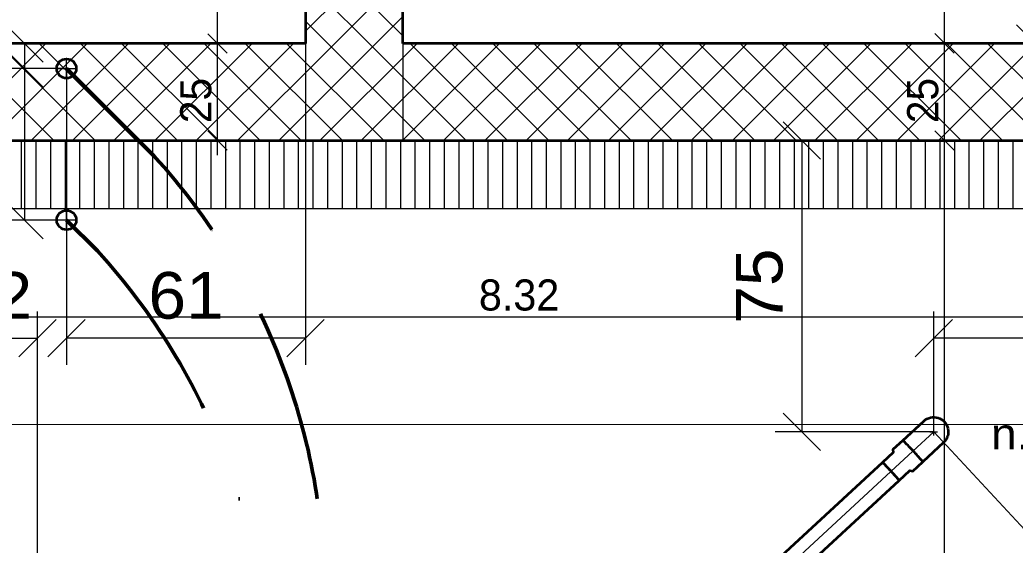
# Model space of a CAD drawing. Header units: millimetres. Extents: x -3497 to 2618, y -1809 to 2456.
# Drawn here: x 128.9 to 384.8, y 636.7 to 771.9 of the extents above; entities that cross this region are included whole.
import ezdxf
from ezdxf.enums import TextEntityAlignment as Align

# ---------------------------------------------------------------- set-up
doc = ezdxf.new("R2010")
doc.units = ezdxf.units.MM
doc.header["$LTSCALE"] = 100
doc.header["$PDMODE"] = 2
doc.header["$PDSIZE"] = 1
doc.linetypes.add('DASHDOT', pattern=[1, 0.5, -0.25, 0, -0.25])
doc.linetypes.add('DASHED', pattern=[0.75, 0.5, -0.25])
for name, color, linetype, true_color in [('10-0.03 Solid', 3, 'Continuous', 0x00ff00), ('10-0.05 Solid', 1, 'Continuous', 0xff0000), ('10-0.10 Punktlinie', 9, 'Continuous', 0x808080), ('10-0.18 Solid', 9, 'Continuous', 0x808080), ('20-(100) Aussenwände', 7, 'Continuous', 0xc0c0c0), ('20-Beton', 9, 'Continuous', 0x808080), ('30-Text 6', 3, 'Continuous', 0x00ff00), ('50-Sanitärapparate', 6, 'Continuous', 0xff00ff), ('50-Türen&Fenster', 9, 'Continuous', 0x808080)]:
    doc.layers.add(name, color=color, linetype=linetype, true_color=true_color)
doc.layers.add('10-0.05 Strichpunkt', color=7, linetype='Continuous')
doc.layers.add('10-0.25 Solid', color=7, linetype='Continuous')
doc.styles.add('Arial', font='arial.ttf')
doc.dimstyles.new('ISO-25', dxfattribs={"dimtxt": 2.5, "dimasz": 2.5, "dimexe": 1.25, "dimexo": 0.625, "dimtad": 1, "dimtxsty": 'Standard', "dimcen": 2.5, "dimadec": 0, "dimazin": 0, "dimtfac": 1, "dimtmove": 0, "dimatfit": 3, "dimfxl": 0, "dimarcsym": 0})

# ---------------------------------------------------------------- blocks, each defined once
blk = doc.blocks.new('Baugruppe_026_nNn010')
at = {"layer": '10-0.25 Solid', "color": 7, "linetype": 'DASHED', "lineweight": 13}
for p, q in [((140.84, 717.88), (140.84, 722.88)), ((143.34, 720.38), (138.34, 720.38))]:
    blk.add_line(p, q, dxfattribs=at)
at = {"layer": '10-0.25 Solid', "color": 1, "linetype": 'Continuous', "lineweight": 35, "true_color": 0xff0000}
blk.add_circle((140.84, 720.38), 2.5, dxfattribs=at)
blk = doc.blocks.new('Baugruppe_027_nNn011')
at = {"layer": '10-0.03 Solid', "color": 7, "linetype": 'DASHED', "lineweight": 18}
for p, q in [((140.84, 756.88), (140.84, 761.88)), ((138.34, 759.38), (143.34, 759.38))]:
    blk.add_line(p, q, dxfattribs=at)
at = {"layer": '10-0.03 Solid', "color": 3, "linetype": 'Continuous', "lineweight": 35, "true_color": 0x00ff00}
blk.add_circle((140.84, 759.38), 2.5, dxfattribs=at)
blk = doc.blocks.new('vER1Sym_092_nNn018')
at = {"layer": '20-(100) Aussenwände', "color": 7, "linetype": 'DASHDOT', "lineweight": 18}
blk.add_point((363.9, 665.9), dxfattribs=at)
blk = doc.blocks.new('vEBow_1269_nNn021')
at = {"layer": '20-(100) Aussenwände', "color": 7, "linetype": 'DASHDOT', "lineweight": 18}
blk.add_line((363.9, 665.9), (358.51, 660.91), dxfattribs=at)
at = {"layer": '20-(100) Aussenwände', "color": 22, "linetype": 'Continuous', "lineweight": 35, "true_color": 0xc03000}
blk.add_lwpolyline([(355.96, 663.66), (361.35, 668.65), (361.73, 668.96), (362.15, 669.22), (362.6, 669.42), (363.07, 669.56), (363.55, 669.64), (364.04, 669.65), (364.53, 669.6), (365.01, 669.48), (365.47, 669.31), (365.9, 669.07), (366.29, 668.79), (366.65, 668.45), (366.96, 668.07), (367.22, 667.65), (367.42, 667.2), (367.56, 666.73), (367.63, 666.25), (367.65, 665.76), (367.59, 665.27), (367.48, 664.79), (367.3, 664.33), (367.07, 663.9), (366.78, 663.5), (366.45, 663.15), (361.05, 658.16), (361.04, 658.19), (360.98, 658.27), (360.89, 658.39), (360.75, 658.56), (360.57, 658.77), (360.36, 659.01), (360.11, 659.29), (359.84, 659.59), (359.55, 659.92), (359.23, 660.26), (358.91, 660.62), (358.58, 660.98), (358.24, 661.34), (357.92, 661.69), (357.6, 662.03), (357.29, 662.34), (357.01, 662.64), (356.76, 662.9), (356.53, 663.14), (356.34, 663.33), (356.18, 663.48), (356.06, 663.59), (355.99, 663.65)], close=True, dxfattribs=at)
blk = doc.blocks.new('vEReduc_120_nNn022')
at = {"layer": '20-(100) Aussenwände', "color": 7, "linetype": 'DASHDOT', "lineweight": 18}
blk.add_line((358.51, 660.91), (352.87, 655.69), dxfattribs=at)
at = {"layer": '20-(100) Aussenwände', "color": 22, "linetype": 'Continuous', "lineweight": 35, "true_color": 0xc03000}
blk.add_lwpolyline([(355.96, 663.66), (353.39, 661.29), (353.44, 660.52), (350.73, 658.01), (350.75, 657.99), (350.82, 657.94), (350.91, 657.85), (351.04, 657.72), (351.21, 657.56), (351.4, 657.37), (351.61, 657.15), (351.85, 656.9), (352.1, 656.63), (352.37, 656.35), (352.65, 656.05), (352.93, 655.75), (353.21, 655.45), (353.48, 655.15), (353.74, 654.86), (353.99, 654.59), (354.22, 654.33), (354.42, 654.1), (354.6, 653.89), (354.75, 653.72), (354.87, 653.58), (354.95, 653.47), (355, 653.41), (355.01, 653.38), (357.72, 655.89), (358.48, 655.78), (361.05, 658.16), (361.04, 658.19), (360.98, 658.27), (360.89, 658.39), (360.75, 658.56), (360.57, 658.77), (360.36, 659.01), (360.11, 659.29), (359.84, 659.59), (359.55, 659.92), (359.23, 660.26), (358.91, 660.62), (358.58, 660.98), (358.24, 661.34), (357.92, 661.69), (357.6, 662.03), (357.29, 662.34), (357.01, 662.64), (356.76, 662.9), (356.53, 663.14), (356.34, 663.33), (356.18, 663.48), (356.06, 663.59), (355.99, 663.65)], close=True, dxfattribs=at)
blk.add_lwpolyline([(361.05, 658.16), (361.04, 658.19), (360.98, 658.27), (360.89, 658.39), (360.75, 658.56), (360.57, 658.77), (360.36, 659.01), (360.11, 659.29), (359.84, 659.59), (359.55, 659.92), (359.23, 660.26), (358.91, 660.62), (358.58, 660.98), (358.24, 661.34), (357.92, 661.69), (357.6, 662.03), (357.29, 662.34), (357.01, 662.64), (356.76, 662.9), (356.53, 663.14), (356.34, 663.33), (356.18, 663.48), (356.06, 663.59), (355.99, 663.65), (355.96, 663.66)], dxfattribs=at)
blk = doc.blocks.new('vEPipe_660_nNn023')
at = {"layer": '20-(100) Aussenwände', "color": 7, "linetype": 'DASHDOT', "lineweight": 18}
blk.add_line((352.87, 655.69), (148.68, 466.75), dxfattribs=at)
at = {"layer": '20-(100) Aussenwände', "color": 22, "linetype": 'Continuous', "lineweight": 35, "true_color": 0xc03000}
blk.add_lwpolyline([(350.73, 658.01), (146.54, 469.06), (146.57, 469.05), (146.63, 468.99), (146.72, 468.9), (146.85, 468.77), (147.01, 468.61), (147.2, 468.41), (147.42, 468.19), (147.65, 467.94), (147.91, 467.67), (148.17, 467.39), (148.45, 467.09), (148.73, 466.79), (149.01, 466.49), (149.28, 466.19), (149.54, 465.9), (149.79, 465.63), (150.02, 465.38), (150.23, 465.14), (150.41, 464.94), (150.56, 464.77), (150.68, 464.63), (150.76, 464.53), (150.81, 464.46), (150.82, 464.44), (355.01, 653.38), (354.99, 653.41), (354.95, 653.47), (354.86, 653.57), (354.74, 653.71), (354.59, 653.89), (354.41, 654.09), (354.21, 654.32), (353.98, 654.57), (353.73, 654.85), (353.47, 655.14), (353.19, 655.43), (352.91, 655.74), (352.63, 656.04), (352.36, 656.33), (352.09, 656.62), (351.84, 656.89), (351.6, 657.14), (351.39, 657.36), (351.2, 657.55), (351.04, 657.72), (350.91, 657.85), (350.81, 657.94), (350.75, 657.99)], close=True, dxfattribs=at)
blk.add_lwpolyline([(355.01, 653.38), (354.99, 653.41), (354.95, 653.47), (354.86, 653.57), (354.74, 653.71), (354.59, 653.89), (354.41, 654.09), (354.21, 654.32), (353.98, 654.57), (353.73, 654.85), (353.47, 655.14), (353.19, 655.43), (352.91, 655.74), (352.63, 656.04), (352.36, 656.33), (352.09, 656.62), (351.84, 656.89), (351.6, 657.14), (351.39, 657.36), (351.2, 657.55), (351.04, 657.72), (350.91, 657.85), (350.81, 657.94), (350.75, 657.99), (350.73, 658.01)], dxfattribs=at)
blk = doc.blocks.new('*D338')
at = {"layer": '10-0.05 Strichpunkt', "color": 6, "linetype": 'Continuous', "lineweight": 13, "true_color": 0xff00ff}
for p, q in [((385.2, 858.91), (394.8, 849.31)), ((329.56, 854.11), (396.86, 854.11)), ((390, 765.85), (390, 854.11)), ((394.8, 761.05), (385.2, 770.65)), ((383.21, 765.85), (396.86, 765.85))]:
    blk.add_line(p, q, dxfattribs=at)
at = {"layer": '10-0.05 Strichpunkt', "color": 6, "linetype": 'Continuous', "lineweight": 13, "true_color": 0xff00ff, "style": 'Arial', "width": 1.03866}
blk.add_text('88', height=12, rotation=90, dxfattribs=at).set_placement((385, 800.31), (385, 819.65), align=Align.FIT)
blk = doc.blocks.new('_Oblique')
at = {"color": 0, "linetype": 'ByBlock', "lineweight": -2}
blk.add_line((-0.5, -0.5), (0.5, 0.5), dxfattribs=at)
blk = doc.blocks.new('*D350')
at = {"layer": '10-0.05 Strichpunkt', "color": 6, "linetype": 'Continuous', "lineweight": 13, "true_color": 0xff00ff}
for p, q in [((134.8, 761.05), (125.2, 770.65)), ((135.07, 765.85), (123.14, 765.85)), ((130, 765.85), (130, 759.38)), ((130, 765.85), (130, 765.85)), ((125.2, 764.18), (134.8, 754.58)), ((140.84, 759.38), (123.14, 759.38)), ((130, 759.38), (130, 759.38))]:
    blk.add_line(p, q, dxfattribs=at)
at = {"layer": '10-0.05 Strichpunkt', "color": 6, "linetype": 'Continuous', "lineweight": 13, "true_color": 0xff00ff, "style": 'Arial', "width": 0.974227}
blk.add_text('6', height=12, rotation=90, dxfattribs=at).set_placement((125, 758.08), (125, 767.15), align=Align.FIT)
blk = doc.blocks.new('*D351')
at = {"layer": '10-0.05 Strichpunkt', "color": 6, "linetype": 'Continuous', "lineweight": 13, "true_color": 0xff00ff}
for p, q in [((125.2, 764.18), (134.8, 754.58)), ((140.84, 759.38), (123.14, 759.38)), ((130, 759.38), (130, 720.38)), ((134.8, 715.58), (125.2, 725.18)), ((140.84, 720.38), (123.14, 720.38))]:
    blk.add_line(p, q, dxfattribs=at)
at = {"layer": '10-0.05 Strichpunkt', "color": 6, "linetype": 'Continuous', "lineweight": 13, "true_color": 0xff00ff, "style": 'Arial', "width": 1.03866}
blk.add_text('39', height=12, rotation=90, dxfattribs=at).set_placement((125, 730.21), (125, 749.55), align=Align.FIT)
blk = doc.blocks.new('*D352')
at = {"layer": '10-0.05 Strichpunkt', "color": 6, "linetype": 'Continuous', "lineweight": 13, "true_color": 0xff00ff}
for p, q in [((202.33, 765.88), (202.33, 683.14)), ((140.84, 759.38), (140.84, 683.14)), ((136.04, 685.2), (145.64, 694.8)), ((207.13, 694.8), (197.53, 685.2)), ((202.33, 690), (140.84, 690))]:
    blk.add_line(p, q, dxfattribs=at)
at = {"layer": '10-0.05 Strichpunkt', "color": 6, "linetype": 'Continuous', "lineweight": 13, "true_color": 0xff00ff, "style": 'Arial', "width": 1.03866}
blk.add_text('61', height=12, dxfattribs=at).set_placement((161.92, 695), (181.26, 695), align=Align.FIT)
blk = doc.blocks.new('*D356')
at = {"layer": '10-0.05 Strichpunkt', "color": 6, "linetype": 'Continuous', "lineweight": 13, "true_color": 0xff00ff}
for p, q in [((111.32, 452.09), (111.32, 696.86)), ((133.38, 452.59), (133.38, 696.86)), ((116.12, 694.8), (106.52, 685.2)), ((128.58, 685.2), (138.18, 694.8)), ((111.32, 690), (133.38, 690)), ((111.32, 690), (111.32, 690)), ((133.38, 690), (133.38, 690))]:
    blk.add_line(p, q, dxfattribs=at)
at = {"layer": '10-0.05 Strichpunkt', "color": 6, "linetype": 'Continuous', "lineweight": 13, "true_color": 0xff00ff, "style": 'Arial', "width": 1.03866}
blk.add_text('22', height=12, dxfattribs=at).set_placement((112.68, 695), (132.02, 695), align=Align.FIT)
blk = doc.blocks.new('*D362')
at = {"layer": '10-0.05 Strichpunkt', "color": 6, "linetype": 'Continuous', "lineweight": 13, "true_color": 0xff00ff}
for p, q in [((363.9, 665.9), (396, 631.21)), ((391.61, 643.03), (391.08, 629.46)), ((160.82, 422.93), (391.34, 636.24)), ((133.38, 452.59), (165.48, 417.9)), ((160.56, 416.15), (161.09, 429.71))]:
    blk.add_line(p, q, dxfattribs=at)
at = {"layer": '10-0.05 Strichpunkt', "color": 6, "linetype": 'Continuous', "lineweight": 13, "true_color": 0xff00ff, "style": 'Arial', "width": 1.060137}
blk.add_text('314', height=12, rotation=42.78, dxfattribs=at).set_placement((261.82, 523.2), (283.56, 543.31), align=Align.FIT)
blk = doc.blocks.new('*D363')
at = {"layer": '10-0.05 Strichpunkt', "color": 6, "linetype": 'Continuous', "lineweight": 13, "true_color": 0xff00ff}
for p, q in [((325.2, 745.69), (334.8, 736.09)), ((334.9, 740.89), (323.14, 740.89)), ((330, 740.89), (330, 665.9)), ((334.8, 661.1), (325.2, 670.7)), ((363.9, 665.9), (323.14, 665.9))]:
    blk.add_line(p, q, dxfattribs=at)
at = {"layer": '10-0.05 Strichpunkt', "color": 6, "linetype": 'Continuous', "lineweight": 13, "true_color": 0xff00ff, "style": 'Arial', "width": 1.03866}
blk.add_text('75', height=12, rotation=90, dxfattribs=at).set_placement((325, 693.72), (325, 713.07), align=Align.FIT)
blk = doc.blocks.new('*D364')
at = {"layer": '10-0.05 Strichpunkt', "color": 6, "linetype": 'Continuous', "lineweight": 13, "true_color": 0xff00ff}
for p, q in [((1067.36, 710.85), (1067.36, 683.14)), ((363.9, 665.9), (363.9, 696.86)), ((359.1, 685.2), (368.7, 694.8)), ((1072.16, 694.8), (1062.56, 685.2)), ((1067.36, 690), (363.9, 690))]:
    blk.add_line(p, q, dxfattribs=at)
at = {"layer": '10-0.05 Strichpunkt', "color": 6, "linetype": 'Continuous', "lineweight": 13, "true_color": 0xff00ff, "style": 'Arial', "width": 1.060137}
blk.add_text('703', height=12, dxfattribs=at).set_placement((700.82, 695), (730.44, 695), align=Align.FIT)
blk = doc.blocks.new('*X515')
at = {"layer": '10-0.05 Solid', "color": 18, "linetype": 'Continuous', "lineweight": 13, "true_color": 0x000000}
for p, q in [((129.3, 723.35), (129.3, 740.85)), ((133.05, 723.35), (133.05, 740.85)), ((136.8, 723.35), (136.8, 740.85)), ((140.55, 723.35), (140.55, 740.85)), ((144.3, 723.35), (144.3, 740.85)), ((148.05, 723.35), (148.05, 740.85)), ((151.8, 723.35), (151.8, 740.85)), ((155.55, 723.35), (155.55, 740.85)), ((159.3, 723.35), (159.3, 740.85)), ((163.05, 723.35), (163.05, 740.85)), ((166.8, 723.35), (166.8, 740.85)), ((170.55, 723.35), (170.55, 740.85)), ((174.3, 723.35), (174.3, 740.85)), ((178.05, 723.35), (178.05, 740.85)), ((181.8, 723.35), (181.8, 740.85)), ((185.55, 723.35), (185.55, 740.85)), ((189.3, 723.35), (189.3, 740.85)), ((193.05, 723.35), (193.05, 740.85)), ((196.8, 723.35), (196.8, 740.85)), ((200.55, 723.35), (200.55, 740.85)), ((204.3, 723.35), (204.3, 740.85)), ((208.05, 723.35), (208.05, 740.85)), ((211.8, 723.35), (211.8, 740.85)), ((215.55, 723.35), (215.55, 740.85)), ((219.3, 723.35), (219.3, 740.85)), ((223.05, 723.35), (223.05, 740.85)), ((226.8, 723.35), (226.8, 740.85)), ((230.55, 723.35), (230.55, 740.85)), ((234.3, 723.35), (234.3, 740.85)), ((238.05, 723.35), (238.05, 740.85)), ((241.8, 723.35), (241.8, 740.85)), ((245.55, 723.35), (245.55, 740.85)), ((249.3, 723.35), (249.3, 740.85)), ((253.05, 723.35), (253.05, 740.85)), ((256.8, 723.35), (256.8, 740.85)), ((260.55, 723.35), (260.55, 740.85)), ((264.3, 723.35), (264.3, 740.85)), ((268.05, 723.35), (268.05, 740.85)), ((271.8, 723.35), (271.8, 740.85)), ((275.55, 723.35), (275.55, 740.85)), ((279.3, 723.35), (279.3, 740.85)), ((283.05, 723.35), (283.05, 740.85)), ((286.8, 723.35), (286.8, 740.85)), ((290.55, 723.35), (290.55, 740.85)), ((294.3, 723.35), (294.3, 740.85)), ((298.05, 723.35), (298.05, 740.85)), ((301.8, 723.35), (301.8, 740.85)), ((305.55, 723.35), (305.55, 740.85)), ((309.3, 723.35), (309.3, 740.85)), ((313.05, 723.35), (313.05, 740.85)), ((316.8, 723.35), (316.8, 740.85)), ((320.55, 723.35), (320.55, 740.85)), ((324.3, 723.35), (324.3, 740.85)), ((328.05, 723.35), (328.05, 740.85)), ((331.8, 723.35), (331.8, 740.85)), ((335.55, 723.35), (335.55, 740.85)), ((339.3, 723.35), (339.3, 740.85)), ((343.05, 723.35), (343.05, 740.85)), ((346.8, 723.35), (346.8, 740.85)), ((350.55, 723.35), (350.55, 740.85)), ((354.3, 723.35), (354.3, 740.85)), ((358.05, 723.35), (358.05, 740.85)), ((361.8, 723.35), (361.8, 740.85)), ((365.55, 723.35), (365.55, 740.85)), ((369.3, 723.35), (369.3, 740.85)), ((373.05, 723.35), (373.05, 740.85)), ((376.8, 723.35), (376.8, 740.85)), ((380.55, 723.35), (380.55, 740.85)), ((384.3, 723.35), (384.3, 740.85))]:
    blk.add_line(p, q, dxfattribs=at)
blk = doc.blocks.new('*X516')
at = {"layer": '10-0.05 Solid', "color": 18, "linetype": 'Continuous', "lineweight": 13, "true_color": 0x000000}
for p, q in [((110.57, 740.85), (135.57, 765.85)), ((137.59, 740.85), (112.59, 765.85)), ((121.18, 740.85), (146.18, 765.85)), ((148.19, 740.85), (123.19, 765.85)), ((131.78, 740.85), (156.78, 765.85)), ((158.8, 740.85), (133.8, 765.85)), ((142.39, 740.85), (167.39, 765.85)), ((169.41, 740.85), (144.41, 765.85)), ((153, 740.85), (178, 765.85)), ((180.01, 740.85), (155.01, 765.85)), ((163.6, 740.85), (188.6, 765.85)), ((190.62, 740.85), (165.62, 765.85)), ((174.21, 740.85), (199.21, 765.85)), ((201.23, 740.85), (176.23, 765.85)), ((184.82, 740.85), (209.82, 765.85)), ((211.83, 740.85), (186.83, 765.85)), ((195.42, 740.85), (220.42, 765.85)), ((222.44, 740.85), (197.44, 765.85)), ((206.03, 740.85), (231.03, 765.85)), ((233.05, 740.85), (208.05, 765.85)), ((216.64, 740.85), (241.64, 765.85)), ((243.65, 740.85), (218.65, 765.85)), ((227.24, 740.85), (252.24, 765.85)), ((254.26, 740.85), (229.26, 765.85)), ((237.85, 740.85), (262.85, 765.85)), ((264.86, 740.85), (239.86, 765.85)), ((248.46, 740.85), (273.46, 765.85)), ((275.47, 740.85), (250.47, 765.85)), ((259.06, 740.85), (284.06, 765.85)), ((286.08, 740.85), (261.08, 765.85)), ((269.67, 740.85), (294.67, 765.85)), ((296.68, 740.85), (271.68, 765.85)), ((280.28, 740.85), (305.28, 765.85)), ((307.29, 740.85), (282.29, 765.85)), ((290.88, 740.85), (315.88, 765.85)), ((317.9, 740.85), (292.9, 765.85)), ((301.49, 740.85), (326.49, 765.85)), ((328.5, 740.85), (303.5, 765.85)), ((312.1, 740.85), (337.1, 765.85)), ((339.11, 740.85), (314.11, 765.85)), ((322.7, 740.85), (347.7, 765.85)), ((349.72, 740.85), (324.72, 765.85)), ((333.31, 740.85), (358.31, 765.85)), ((360.32, 740.85), (335.32, 765.85)), ((343.92, 740.85), (368.92, 765.85)), ((370.93, 740.85), (345.93, 765.85)), ((354.52, 740.85), (379.52, 765.85)), ((381.54, 740.85), (356.54, 765.85)), ((365.13, 740.85), (390.13, 765.85)), ((392.14, 740.85), (367.14, 765.85)), ((375.74, 740.85), (400.74, 765.85)), ((402.75, 740.85), (377.75, 765.85))]:
    blk.add_line(p, q, dxfattribs=at)
blk = doc.blocks.new('*X609')
at = {"layer": '10-0.05 Solid', "color": 18, "linetype": 'Continuous', "lineweight": 13, "true_color": 0x000000}
for p, q in [((202.34, 885.66), (222.66, 905.98)), ((202.34, 896.26), (212.05, 905.98)), ((227.34, 884.44), (205.81, 905.98)), ((227.34, 895.05), (216.41, 905.98)), ((227.34, 905.65), (227.02, 905.98)), ((202.34, 875.05), (227.34, 900.05)), ((227.34, 873.84), (202.34, 898.84)), ((202.34, 864.44), (227.34, 889.44)), ((227.34, 863.23), (202.34, 888.23)), ((202.34, 853.84), (227.34, 878.84)), ((227.34, 852.62), (202.34, 877.62)), ((202.34, 843.23), (227.34, 868.23)), ((227.34, 842.02), (202.34, 867.02)), ((202.34, 832.62), (227.34, 857.62)), ((227.34, 831.41), (202.34, 856.41)), ((202.34, 822.02), (227.34, 847.02)), ((227.34, 820.8), (202.34, 845.8)), ((202.34, 811.41), (227.34, 836.41)), ((227.34, 810.2), (202.34, 835.2)), ((202.34, 800.81), (227.34, 825.81)), ((227.34, 799.59), (202.34, 824.59)), ((202.34, 790.2), (227.34, 815.2)), ((227.34, 788.98), (202.34, 813.98)), ((202.34, 779.59), (227.34, 804.59)), ((227.34, 778.38), (202.34, 803.38)), ((202.34, 768.99), (227.34, 793.99)), ((227.34, 767.77), (202.34, 792.77)), ((209.82, 765.85), (227.34, 783.38)), ((218.65, 765.85), (202.34, 782.16)), ((208.05, 765.85), (202.34, 771.56)), ((220.42, 765.85), (227.34, 772.77))]:
    blk.add_line(p, q, dxfattribs=at)
blk = doc.blocks.new('AnonymMegaMac_nNn0935')
at = {"layer": '20-Beton', "color": 8, "linetype": 'Continuous', "lineweight": 13, "true_color": 0x808080}
for p, q in [((366.64, 740.84), (366.64, 765.86)), ((364.14, 743.34), (369.14, 738.34)), ((371.33, 740.84), (-82.67, 740.85)), ((366.63, 390.87), (366.64, 740.84))]:
    blk.add_line(p, q, dxfattribs=at)
blk = doc.blocks.new('AnonymMegaMac_nNn0936')
at = {"layer": '20-Beton', "color": 8, "linetype": 'Continuous', "lineweight": 13, "true_color": 0x808080}
for p, q in [((364.14, 768.36), (369.14, 763.36)), ((366.64, 740.84), (366.64, 765.86)), ((364.14, 743.34), (369.14, 738.34))]:
    blk.add_line(p, q, dxfattribs=at)
at = {"layer": '20-Beton', "color": 8, "linetype": 'Continuous', "lineweight": 18, "true_color": 0x808080, "style": 'Arial', "width": 0.9375}
blk.add_text('25', height=8, rotation=89.9982, dxfattribs=at).set_placement((365.05, 745.31), (365.05, 756.95), align=Align.FIT)
blk = doc.blocks.new('AnonymMegaMac_nNn0937')
at = {"layer": '20-Beton', "color": 8, "linetype": 'Continuous', "lineweight": 13, "true_color": 0x808080}
for p, q in [((366.64, 765.86), (366.66, 1130.97)), ((364.14, 768.36), (369.14, 763.36)), ((479.34, 765.85), (361.96, 765.86)), ((366.64, 740.84), (366.64, 765.86))]:
    blk.add_line(p, q, dxfattribs=at)
blk = doc.blocks.new('AnonymMegaMac_nNn0938')
at = {"layer": '20-Beton', "color": 8, "linetype": 'Continuous', "lineweight": 13, "true_color": 0x808080}
blk.add_line((366.64, 765.86), (366.66, 1130.97), dxfattribs=at)
blk = doc.blocks.new('AnonymMegaMac_nNn0990')
at = {"layer": '20-Beton', "color": 8, "linetype": 'Continuous', "lineweight": 13, "true_color": 0x808080}
blk.add_line((-112.67, 667.82), (1067.35, 667.78), dxfattribs=at)
blk = doc.blocks.new('AnonymMegaMac_nNn0991')
at = {"layer": '20-Beton', "color": 8, "linetype": 'Continuous', "lineweight": 13, "true_color": 0x808080}
blk.add_line((-112.67, 667.82), (1067.35, 667.78), dxfattribs=at)
blk = doc.blocks.new('AnonymMegaMac_nNn01125')
at = {"layer": '20-Beton', "color": 8, "linetype": 'Continuous', "lineweight": 13, "true_color": 0x808080}
for p, q in [((177.17, 768.35), (182.17, 763.35)), ((184.36, 765.85), (174.98, 765.85)), ((179.67, 740.85), (179.67, 765.85)), ((177.17, 743.35), (182.17, 738.35)), ((184.36, 740.85), (174.98, 740.85)), ((179.67, 737.1), (179.67, 740.85))]:
    blk.add_line(p, q, dxfattribs=at)
at = {"layer": '20-Beton', "color": 8, "linetype": 'Continuous', "lineweight": 18, "true_color": 0x808080, "style": 'Arial', "width": 0.9375}
blk.add_text('25', height=8, rotation=90, dxfattribs=at).set_placement((178.08, 745.32), (178.08, 756.96), align=Align.FIT)
blk = doc.blocks.new('AnonymMegaMac_nNn01126')
at = {"layer": '20-Beton', "color": 8, "linetype": 'Continuous', "lineweight": 13, "true_color": 0x808080}
for p, q in [((177.17, 908.48), (182.17, 903.48)), ((184.36, 905.98), (174.98, 905.98)), ((179.67, 765.85), (179.67, 905.98)), ((177.17, 768.35), (182.17, 763.35)), ((184.36, 765.85), (174.98, 765.85))]:
    blk.add_line(p, q, dxfattribs=at)
at = {"layer": '20-Beton', "color": 8, "linetype": 'Continuous', "lineweight": 18, "true_color": 0x808080, "style": 'Arial', "width": 0.919367}
blk.add_text('1.40', height=8, rotation=90, dxfattribs=at).set_placement((178.08, 821.05), (178.08, 841.02), align=Align.FIT)
blk = doc.blocks.new('AnonymMegaMac_nNn01206')
at = {"layer": '20-Beton', "color": 8, "linetype": 'Continuous', "lineweight": 13, "true_color": 0x808080}
blk.add_line((-155.17, 695.51), (676.83, 695.51), dxfattribs=at)
at = {"layer": '20-Beton', "color": 8, "linetype": 'Continuous', "lineweight": 18, "true_color": 0x808080, "style": 'Arial', "width": 0.951767}
blk.add_text('8.32', height=8, dxfattribs=at).set_placement((246.91, 697.1), (267.59, 697.1), align=Align.FIT)

msp = doc.modelspace()

# ---------------------------------------------------------------- linework, layer by layer
at = {"layer": '10-0.05 Solid', "color": 1, "linetype": 'DASHDOT', "lineweight": 50, "true_color": 0xff0000}
msp.add_line((148.81, 712.42), (140.84, 720.38), dxfattribs=at)
msp.add_arc((24, 598.85), 168.75, 317.7012, 42.2988, dxfattribs=at)
at = {"layer": '10-0.10 Punktlinie', "color": 8, "linetype": 'Continuous', "lineweight": 13, "true_color": 0x808080}
msp.add_lwpolyline([(227.34, 1130.98), (227.34, 740.85), (1067.37, 740.85), (1067.37, 1035.86), (1017.37, 1035.86), (1017.37, 1165.86), (791.34, 1165.86), (791.34, 1130.98)], close=True, dxfattribs=at)
at = {"layer": '10-0.18 Solid', "color": 8, "linetype": 'Continuous', "lineweight": 35, "true_color": 0x808080}
msp.add_line((-112.67, 740.85), (676.83, 740.85), dxfattribs=at)
at = {"layer": '30-Text 6', "color": 3, "linetype": 'DASHED', "lineweight": 50, "true_color": 0x00ff00}
msp.add_line((163.31, 736.92), (140.84, 759.38), dxfattribs=at)
msp.add_arc((38.5, 623.35), 168.75, 317.7012, 42.2988, dxfattribs=at)
at = {"layer": '50-Sanitärapparate', "color": 8, "linetype": 'Continuous', "lineweight": 13, "true_color": 0x808080}
msp.add_lwpolyline([(-112.67, 765.85), (202.34, 765.85), (202.34, 905.98), (17.34, 905.98), (17.34, 948.89), (-112.66, 948.89), (-112.66, 905.98), (-112.67, 905.98)], close=True, dxfattribs=at)
for points in [[(-112.67, 740.85), (1092.33, 740.85)], [(-112.67, 740.85), (1092.33, 740.85)], [(-112.67, 740.85), (1092.33, 740.85)], [(-112.67, 740.85), (1092.33, 740.85)], [(-112.67, 740.85), (1092.33, 740.85)], [(124.32, 740.85), (623.99, 740.85)]]:
    msp.add_lwpolyline(points, dxfattribs=at)
at = {"layer": '50-Türen&Fenster', "color": 8, "linetype": 'Continuous', "lineweight": 35, "true_color": 0x808080}
for points in [[(202.34, 905.98), (202.34, 765.85)], [(227.34, 765.85), (227.34, 905.98)], [(202.34, 765.85), (-112.67, 765.85)], [(676.83, 765.85), (227.34, 765.85)]]:
    msp.add_lwpolyline(points, dxfattribs=at)
at = {"layer": '50-Türen&Fenster', "color": 8, "linetype": 'Continuous', "lineweight": 18, "true_color": 0x808080}
msp.add_lwpolyline([(-137.67, 723.35), (676.83, 723.35)], dxfattribs=at)

# ---------------------------------------------------------------- block references
for name in ['AnonymMegaMac_nNn0938', 'AnonymMegaMac_nNn0937', 'AnonymMegaMac_nNn01126', '*X609', 'AnonymMegaMac_nNn01125', 'AnonymMegaMac_nNn0936', '*X516', 'AnonymMegaMac_nNn0935', 'Baugruppe_027_nNn011', '*X515', 'Baugruppe_026_nNn010', 'AnonymMegaMac_nNn0990', 'AnonymMegaMac_nNn0991', 'AnonymMegaMac_nNn01206', 'vEBow_1269_nNn021', 'vER1Sym_092_nNn018', 'vEReduc_120_nNn022', 'vEPipe_660_nNn023']:
    msp.add_blockref(name, (0, 0))

# ---------------------------------------------------------------- texts
at = {"layer": '10-0.05 Strichpunkt', "color": 216, "linetype": 'Continuous', "lineweight": 25, "true_color": 0x800080, "style": 'Arial', "width": 1.063743}
msp.add_text('n.u. 88,5%%d Pe-S %%c75', height=8, dxfattribs=at).set_placement((378.62, 661.36), (485.05, 661.36), align=Align.FIT)

# ---------------------------------------------------------------- dimensions: what is measured, and where the dimension line sits
at = {"layer": '10-0.05 Strichpunkt', "color": 6, "linetype": 'Continuous', "lineweight": 13, "true_color": 0xff00ff}
for base, p1, p2, angle, picture, middle, turn in [((390, 854.11), (383.21, 765.85), (329.56, 854.11), 90, '*D338', (379, 809.98), 90), ((130, 759.38), (135.07, 765.85), (140.84, 759.38), 270, '*D350', (119, 762.62), 90), ((130, 720.38), (140.84, 759.38), (140.84, 720.38), 270, '*D351', (119, 739.88), 90), ((330, 665.9), (334.9, 740.89), (363.9, 665.9), 270, '*D363', (319, 703.4), 90), ((391.34, 636.24), (133.38, 452.59), (363.9, 665.9), 42.78, '*D362', (268.61, 537.66), 42.78)]:
    dim = msp.add_linear_dim(base=base, p1=p1, p2=p2, angle=angle, dimstyle='ISO-25', override={"dimtxt": 12, "dimasz": 12, "dimexe": 8.571429, "dimgap": 1.714286, "dimtad": 1, "dimjust": 0, "dimdec": 0, "dimzin": 8, "dimpost": '<>', "dimtxsty": 'Arial', "dimblk1": 'Oblique', "dimblk2": 'Oblique', "dimsah": 1, "dimclrd": 6, "dimclre": 6, "dimclrt": 6, "dimadec": 0}, dxfattribs=at)
    dim.commit()
    dim.dimension.update_dxf_attribs({"geometry": picture, "text_midpoint": middle, "text_rotation": turn})
for base, p1, p2, picture, middle in [((140.84, 690), (202.33, 765.88), (140.84, 759.38), '*D352', (171.59, 701)), ((363.9, 690), (1067.36, 710.85), (363.9, 665.9), '*D364', (715.63, 701))]:
    dim = msp.add_linear_dim(base=base, p1=p1, p2=p2, angle=180, dimstyle='ISO-25', override={"dimtxt": 12, "dimasz": 12, "dimexe": 8.571429, "dimgap": 1.714286, "dimtad": 1, "dimjust": 0, "dimdec": 0, "dimzin": 8, "dimpost": '<>', "dimtxsty": 'Arial', "dimblk1": 'Oblique', "dimblk2": 'Oblique', "dimsah": 1, "dimclrd": 6, "dimclre": 6, "dimclrt": 6, "dimadec": 0}, dxfattribs=at)
    dim.commit()
    dim.dimension.update_dxf_attribs({"geometry": picture, "text_midpoint": middle})
dim = msp.add_linear_dim(base=(133.38, 690), p1=(111.32, 452.09), p2=(133.38, 452.59), dimstyle='ISO-25', override={"dimtxt": 12, "dimasz": 12, "dimexe": 8.571429, "dimgap": 1.714286, "dimtad": 1, "dimjust": 0, "dimdec": 0, "dimzin": 8, "dimpost": '<>', "dimtxsty": 'Arial', "dimblk1": 'Oblique', "dimblk2": 'Oblique', "dimsah": 1, "dimclrd": 6, "dimclre": 6, "dimclrt": 6, "dimadec": 0}, dxfattribs=at)
dim.commit()
dim.dimension.update_dxf_attribs({"geometry": '*D356', "text_midpoint": (122.35, 701)})

doc.saveas('drawing.dxf')
